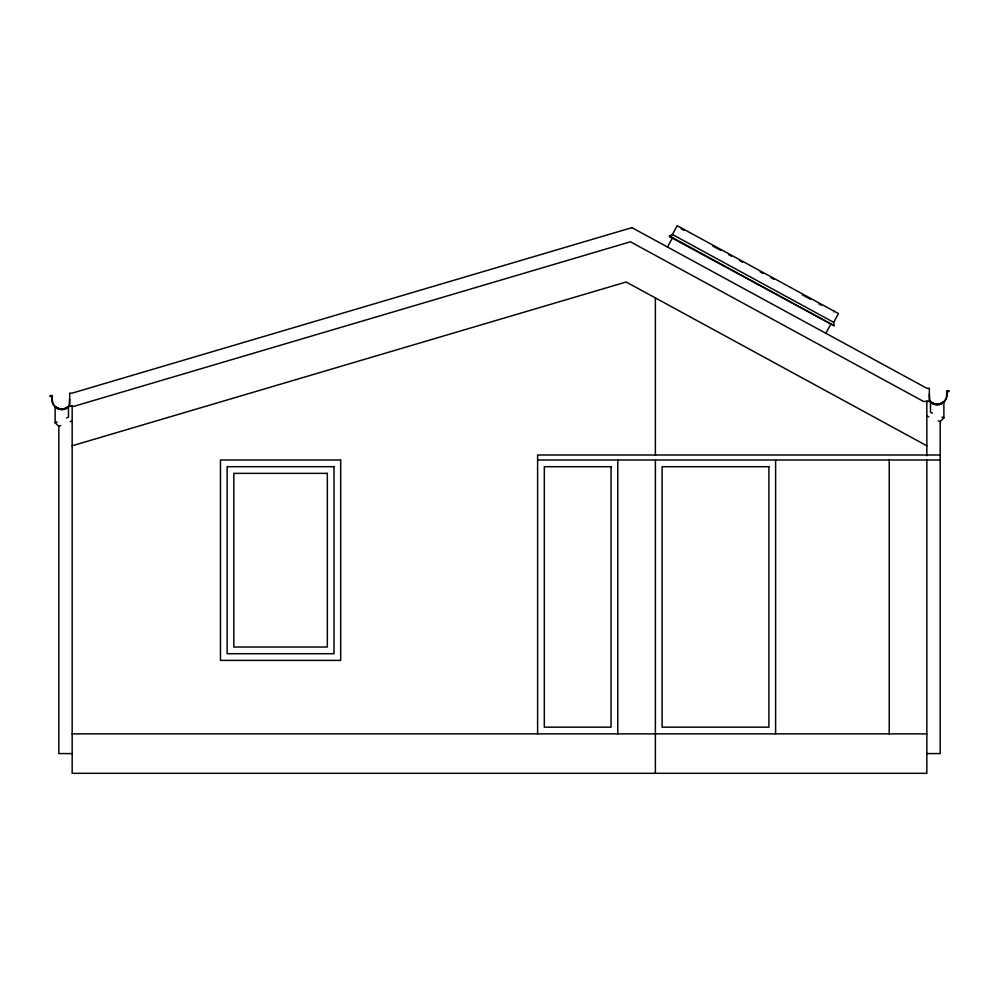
<?xml version="1.0" encoding="UTF-8"?>
<svg xmlns="http://www.w3.org/2000/svg" width="999" height="999" viewBox="0 0 999 999"><rect width="100%" height="100%" fill="white"/><g stroke="black" fill="none" stroke-linecap="round" stroke-linejoin="round"><path stroke-width="1.5" d="M655.381 455.332L655.381 297.927M72.165 405.519L72.165 773.313L926.835 773.313L926.835 460.002M672.402 234.49L677.197 225.687L838.498 313.561L833.703 322.352L834.078 325.674L669.78 236.726L669.405 235.976L672.402 234.49L833.703 322.352M667.482 247.015L672.639 237.537M833.703 311.888L834.103 311.164M825.848 333.291L831.018 323.813M926.835 753.583L940.184 753.583L940.184 421.566L943.88 417.869L943.88 402.135C940.259 405.519 934.14 405.519 930.519 402.122L930.519 412.337L932.479 413.149M68.481 406.418C65.097 409.852 59.128 410.04 55.544 406.83M68.481 406.281C64.923 409.902 58.816 409.74 55.12 406.431M943.88 401.586C940.184 404.895 934.077 405.057 930.519 401.436M943.456 401.985C939.872 405.194 933.903 405.007 930.519 401.573M669.78 236.726L671.94 235.652M57.068 421.903L55.12 422.714L55.12 406.98C58.741 410.364 64.86 410.364 68.481 406.968L68.481 417.182L66.521 417.994M72.165 753.583L58.816 753.583L58.816 426.411L60.764 425.599M70.217 421.678L72.165 420.879M72.165 445.791L626.148 282.005L926.835 445.791M929.332 394.23L929.719 400.674A9.49 9.49 0 0 0 946.677 395.367L946.677 390.771L949.05 390.771L949.05 391.583L947.077 391.583L947.077 395.379A9.878 9.878 0 0 1 929.332 400.799M69.668 399.076L69.281 405.519A9.49 9.49 0 0 1 52.323 400.212L52.323 395.616L49.95 395.616L49.95 396.428L51.923 396.428L51.923 400.224A9.878 9.878 0 0 0 69.668 405.644M940.184 454.995L537.612 454.995L537.612 733.865M537.612 460.002L940.184 460.002M72.165 733.865L926.835 733.865M941.932 417.058L943.88 417.869M926.835 416.034L928.783 416.833M940.184 421.566L938.236 420.754M681.193 228.821L683.915 230.307M712.512 245.879L720.679 250.324M728.858 254.782L731.58 256.268M739.747 260.714L742.469 262.2M760.177 271.84L762.899 273.326M771.066 277.772L773.788 279.258M802.384 294.83L810.551 299.288M818.73 303.733L821.453 305.219M669.405 235.976L834.078 325.674M55.12 422.714L58.816 426.411M926.835 400.724L926.835 455.744M889.222 459.59L889.222 733.865M775.611 460.002L775.611 733.865M655.381 460.002L655.381 773.313M617.769 460.002L617.769 733.865M631.917 227.647L72.165 393.131L69.668 393.131L69.668 406.281L74.076 406.281L630.419 241.795L923.476 401.436L929.332 401.436L929.332 388.286L926.835 388.286L631.917 227.647M340.684 460.002L220.454 460.002L220.454 660.389L340.684 660.389L340.684 460.002M334.003 466.683L227.135 466.683L227.135 653.708L334.003 653.708L334.003 466.683M611.063 466.708L544.318 466.708L544.318 727.16L611.063 727.16L611.063 466.708M768.905 466.708L662.087 466.708L662.087 727.16L768.905 727.16L768.905 466.708M327.335 473.364L233.816 473.364L233.816 647.027L327.335 647.027L327.335 473.364"/></g></svg>
